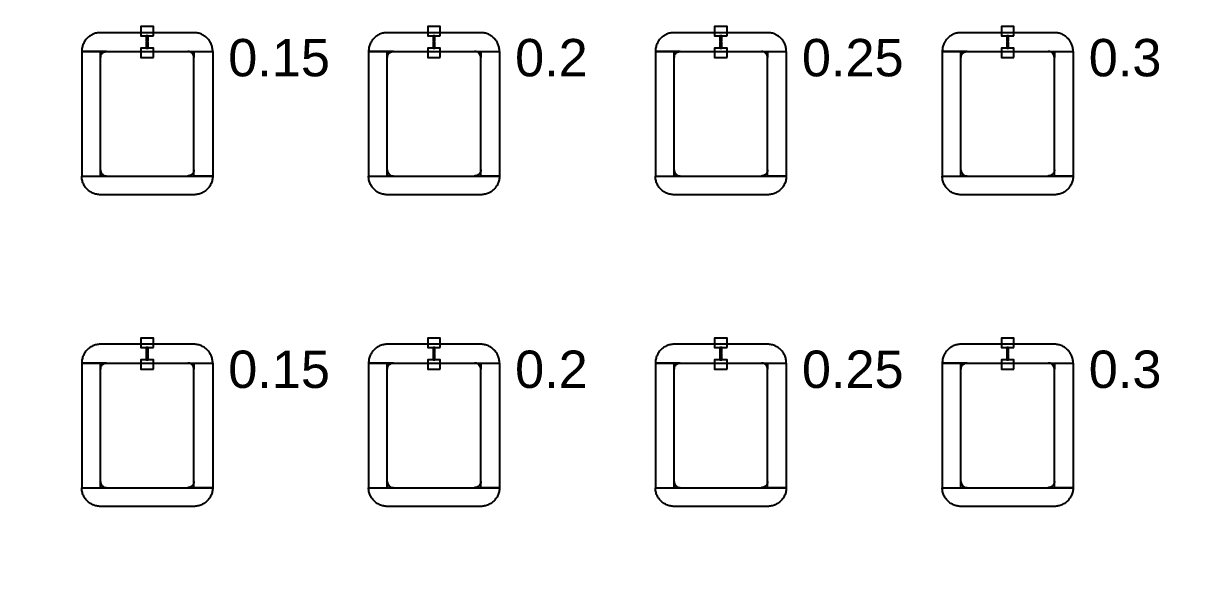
# Model space of a CAD drawing. Extents: x -50000 to 50000, y -50000 to 50000.
# Drawn here: x -19829 to -17955, y -32922 to -32025 of the extents above; entities that cross this region are included whole.
import ezdxf

# ---------------------------------------------------------------- set-up
doc = ezdxf.new("R2010")
doc.units = 0
doc.layers.get('0').update_dxf_attribs({"linetype": 'CONTINUOUS'})
for name, color, linetype in [('BASEMETAL', 4, 'CONTINUOUS'), ('FRAME', 8, 'CONTINUOUS'), ('MARKERS', 2, 'CONTINUOUS')]:
    doc.layers.add(name, color=color, linetype=linetype)
doc.styles.get("Standard").update_dxf_attribs({"font": 'arial.ttf'})

# ---------------------------------------------------------------- blocks, each defined once
blk = doc.blocks.new('CHIP_JARRAY')
for points in [[(1870, 3830), (1975, 3830), (1975, 3830), (1975, 3831.6), (1974.8, 3833.1), (1974.6, 3834.7), (1974.3, 3836.2), (1974, 3837.8), (1973.5, 3839.3), (1973, 3840.8), (1972.4, 3842.2), (1971.7, 3843.6), (1971, 3845), (1970.2, 3846.3), (1969.3, 3847.6), (1968.3, 3848.9), (1967.3, 3850.1), (1966.2, 3851.2), (1965.1, 3852.3), (1963.9, 3853.3), (1962.6, 3854.3), (1961.3, 3855.2), (1960, 3856), (1958.6, 3856.7), (1957.2, 3857.4), (1955.8, 3858), (1954.3, 3858.5), (1952.8, 3859), (1951.2, 3859.3), (1949.7, 3859.6), (1948.1, 3859.8), (1946.6, 3860), (1945, 3860), (1795, 3860), (1793.4, 3860), (1791.9, 3859.8), (1790.3, 3859.6), (1788.8, 3859.3), (1787.2, 3859), (1785.7, 3858.5), (1784.2, 3858), (1782.8, 3857.4), (1781.4, 3856.7), (1780, 3856), (1778.7, 3855.2), (1777.4, 3854.3), (1776.1, 3853.3), (1774.9, 3852.3), (1773.8, 3851.2), (1772.7, 3850.1), (1771.7, 3848.9), (1770.7, 3847.6), (1769.8, 3846.3), (1769, 3845), (1768.3, 3843.6), (1767.6, 3842.2), (1767, 3840.8), (1766.5, 3839.3), (1766, 3837.8), (1765.7, 3836.2), (1765.4, 3834.7), (1765.2, 3833.1), (1765, 3831.6), (1765, 3830), (1765, 3830)], [(2330, 3830), (2435, 3830), (2435, 3830), (2435, 3831.6), (2434.8, 3833.1), (2434.6, 3834.7), (2434.3, 3836.2), (2434, 3837.8), (2433.5, 3839.3), (2433, 3840.8), (2432.4, 3842.2), (2431.7, 3843.6), (2431, 3845), (2430.2, 3846.3), (2429.3, 3847.6), (2428.3, 3848.9), (2427.3, 3850.1), (2426.2, 3851.2), (2425.1, 3852.3), (2423.9, 3853.3), (2422.6, 3854.3), (2421.3, 3855.2), (2420, 3856), (2418.6, 3856.7), (2417.2, 3857.4), (2415.8, 3858), (2414.3, 3858.5), (2412.8, 3859), (2411.2, 3859.3), (2409.7, 3859.6), (2408.1, 3859.8), (2406.6, 3860), (2405, 3860), (2255, 3860), (2253.4, 3860), (2251.9, 3859.8), (2250.3, 3859.6), (2248.8, 3859.3), (2247.2, 3859), (2245.7, 3858.5), (2244.2, 3858), (2242.8, 3857.4), (2241.4, 3856.7), (2240, 3856), (2238.7, 3855.2), (2237.4, 3854.3), (2236.1, 3853.3), (2234.9, 3852.3), (2233.8, 3851.2), (2232.7, 3850.1), (2231.7, 3848.9), (2230.7, 3847.6), (2229.8, 3846.3), (2229, 3845), (2228.3, 3843.6), (2227.6, 3842.2), (2227, 3840.8), (2226.5, 3839.3), (2226, 3837.8), (2225.7, 3836.2), (2225.4, 3834.7), (2225.2, 3833.1), (2225, 3831.6), (2225, 3830), (2225, 3830)], [(2790, 3830), (2895, 3830), (2895, 3830), (2895, 3831.6), (2894.8, 3833.1), (2894.6, 3834.7), (2894.3, 3836.2), (2894, 3837.8), (2893.5, 3839.3), (2893, 3840.8), (2892.4, 3842.2), (2891.7, 3843.6), (2891, 3845), (2890.2, 3846.3), (2889.3, 3847.6), (2888.3, 3848.9), (2887.3, 3850.1), (2886.2, 3851.2), (2885.1, 3852.3), (2883.9, 3853.3), (2882.6, 3854.3), (2881.3, 3855.2), (2880, 3856), (2878.6, 3856.7), (2877.2, 3857.4), (2875.8, 3858), (2874.3, 3858.5), (2872.8, 3859), (2871.2, 3859.3), (2869.7, 3859.6), (2868.1, 3859.8), (2866.6, 3860), (2865, 3860), (2715, 3860), (2713.4, 3860), (2711.9, 3859.8), (2710.3, 3859.6), (2708.8, 3859.3), (2707.2, 3859), (2705.7, 3858.5), (2704.2, 3858), (2702.8, 3857.4), (2701.4, 3856.7), (2700, 3856), (2698.7, 3855.2), (2697.4, 3854.3), (2696.1, 3853.3), (2694.9, 3852.3), (2693.8, 3851.2), (2692.7, 3850.1), (2691.7, 3848.9), (2690.7, 3847.6), (2689.8, 3846.3), (2689, 3845), (2688.3, 3843.6), (2687.6, 3842.2), (2687, 3840.8), (2686.5, 3839.3), (2686, 3837.8), (2685.7, 3836.2), (2685.4, 3834.7), (2685.2, 3833.1), (2685, 3831.6), (2685, 3830), (2685, 3830)], [(3250, 3830), (3355, 3830), (3355, 3830), (3355, 3831.6), (3354.8, 3833.1), (3354.6, 3834.7), (3354.3, 3836.2), (3354, 3837.8), (3353.5, 3839.3), (3353, 3840.8), (3352.4, 3842.2), (3351.7, 3843.6), (3351, 3845), (3350.2, 3846.3), (3349.3, 3847.6), (3348.3, 3848.9), (3347.3, 3850.1), (3346.2, 3851.2), (3345.1, 3852.3), (3343.9, 3853.3), (3342.6, 3854.3), (3341.3, 3855.2), (3340, 3856), (3338.6, 3856.7), (3337.2, 3857.4), (3335.8, 3858), (3334.3, 3858.5), (3332.8, 3859), (3331.2, 3859.3), (3329.7, 3859.6), (3328.1, 3859.8), (3326.6, 3860), (3325, 3860), (3175, 3860), (3173.4, 3860), (3171.9, 3859.8), (3170.3, 3859.6), (3168.8, 3859.3), (3167.2, 3859), (3165.7, 3858.5), (3164.2, 3858), (3162.8, 3857.4), (3161.4, 3856.7), (3160, 3856), (3158.7, 3855.2), (3157.4, 3854.3), (3156.1, 3853.3), (3154.9, 3852.3), (3153.8, 3851.2), (3152.7, 3850.1), (3151.7, 3848.9), (3150.7, 3847.6), (3149.8, 3846.3), (3149, 3845), (3148.3, 3843.6), (3147.6, 3842.2), (3147, 3840.8), (3146.5, 3839.3), (3146, 3837.8), (3145.7, 3836.2), (3145.4, 3834.7), (3145.2, 3833.1), (3145, 3831.6), (3145, 3830), (3145, 3830)], [(1795, 3630), (1795, 3830), (1765, 3830), (1765, 3630)], [(1795, 3830), (1795, 3820), (1795.1, 3821), (1795.2, 3822.1), (1795.5, 3823.1), (1795.9, 3824.1), (1796.3, 3825), (1796.9, 3825.9), (1797.6, 3826.7), (1798.3, 3827.4), (1799.1, 3828.1), (1800, 3828.7), (1800.9, 3829.1), (1801.9, 3829.5), (1802.9, 3829.8), (1804, 3829.9), (1805, 3830)], [(1945, 3830), (1945, 3820), (1944.9, 3821), (1944.8, 3822.1), (1944.5, 3823.1), (1944.1, 3824.1), (1943.7, 3825), (1943.1, 3825.9), (1942.4, 3826.7), (1941.7, 3827.4), (1940.9, 3828.1), (1940, 3828.7), (1939.1, 3829.1), (1938.1, 3829.5), (1937.1, 3829.8), (1936, 3829.9), (1935, 3830)], [(1945, 3630), (1945, 3830), (1975, 3830), (1975, 3630)], [(2255, 3630), (2255, 3830), (2225, 3830), (2225, 3630)], [(2255, 3830), (2255, 3820), (2255.1, 3821), (2255.2, 3822.1), (2255.5, 3823.1), (2255.9, 3824.1), (2256.3, 3825), (2256.9, 3825.9), (2257.6, 3826.7), (2258.3, 3827.4), (2259.1, 3828.1), (2260, 3828.7), (2260.9, 3829.1), (2261.9, 3829.5), (2262.9, 3829.8), (2264, 3829.9), (2265, 3830)], [(2405, 3830), (2405, 3820), (2404.9, 3821), (2404.8, 3822.1), (2404.5, 3823.1), (2404.1, 3824.1), (2403.7, 3825), (2403.1, 3825.9), (2402.4, 3826.7), (2401.7, 3827.4), (2400.9, 3828.1), (2400, 3828.7), (2399.1, 3829.1), (2398.1, 3829.5), (2397.1, 3829.8), (2396, 3829.9), (2395, 3830)], [(2405, 3630), (2405, 3830), (2435, 3830), (2435, 3630)], [(2715, 3630), (2715, 3830), (2685, 3830), (2685, 3630)], [(2715, 3830), (2715, 3820), (2715.1, 3821), (2715.2, 3822.1), (2715.5, 3823.1), (2715.9, 3824.1), (2716.3, 3825), (2716.9, 3825.9), (2717.6, 3826.7), (2718.3, 3827.4), (2719.1, 3828.1), (2720, 3828.7), (2720.9, 3829.1), (2721.9, 3829.5), (2722.9, 3829.8), (2724, 3829.9), (2725, 3830)], [(2865, 3830), (2865, 3820), (2864.9, 3821), (2864.8, 3822.1), (2864.5, 3823.1), (2864.1, 3824.1), (2863.7, 3825), (2863.1, 3825.9), (2862.4, 3826.7), (2861.7, 3827.4), (2860.9, 3828.1), (2860, 3828.7), (2859.1, 3829.1), (2858.1, 3829.5), (2857.1, 3829.8), (2856, 3829.9), (2855, 3830)], [(2865, 3630), (2865, 3830), (2895, 3830), (2895, 3630)], [(3175, 3630), (3175, 3830), (3145, 3830), (3145, 3630)], [(3175, 3830), (3175, 3820), (3175.1, 3821), (3175.2, 3822.1), (3175.5, 3823.1), (3175.9, 3824.1), (3176.3, 3825), (3176.9, 3825.9), (3177.6, 3826.7), (3178.3, 3827.4), (3179.1, 3828.1), (3180, 3828.7), (3180.9, 3829.1), (3181.9, 3829.5), (3182.9, 3829.8), (3184, 3829.9), (3185, 3830)], [(3325, 3830), (3325, 3820), (3324.9, 3821), (3324.8, 3822.1), (3324.5, 3823.1), (3324.1, 3824.1), (3323.7, 3825), (3323.1, 3825.9), (3322.4, 3826.7), (3321.7, 3827.4), (3320.9, 3828.1), (3320, 3828.7), (3319.1, 3829.1), (3318.1, 3829.5), (3317.1, 3829.8), (3316, 3829.9), (3315, 3830)], [(3325, 3630), (3325, 3830), (3355, 3830), (3355, 3630)], [(1795, 3630), (1795, 3640), (1795.1, 3639), (1795.2, 3637.9), (1795.5, 3636.9), (1795.9, 3635.9), (1796.3, 3635), (1796.9, 3634.1), (1797.6, 3633.3), (1798.3, 3632.6), (1799.1, 3631.9), (1800, 3631.3), (1800.9, 3630.9), (1801.9, 3630.5), (1802.9, 3630.2), (1804, 3630.1), (1805, 3630)], [(1945, 3630), (1945, 3640), (1944.9, 3639), (1944.8, 3637.9), (1944.5, 3636.9), (1944.1, 3635.9), (1943.7, 3635), (1943.1, 3634.1), (1942.4, 3633.3), (1941.7, 3632.6), (1940.9, 3631.9), (1940, 3631.3), (1939.1, 3630.9), (1938.1, 3630.5), (1937.1, 3630.2), (1936, 3630.1), (1935, 3630)], [(2255, 3630), (2255, 3640), (2255.1, 3639), (2255.2, 3637.9), (2255.5, 3636.9), (2255.9, 3635.9), (2256.3, 3635), (2256.9, 3634.1), (2257.6, 3633.3), (2258.3, 3632.6), (2259.1, 3631.9), (2260, 3631.3), (2260.9, 3630.9), (2261.9, 3630.5), (2262.9, 3630.2), (2264, 3630.1), (2265, 3630)], [(2405, 3630), (2405, 3640), (2404.9, 3639), (2404.8, 3637.9), (2404.5, 3636.9), (2404.1, 3635.9), (2403.7, 3635), (2403.1, 3634.1), (2402.4, 3633.3), (2401.7, 3632.6), (2400.9, 3631.9), (2400, 3631.3), (2399.1, 3630.9), (2398.1, 3630.5), (2397.1, 3630.2), (2396, 3630.1), (2395, 3630)], [(2715, 3630), (2715, 3640), (2715.1, 3639), (2715.2, 3637.9), (2715.5, 3636.9), (2715.9, 3635.9), (2716.3, 3635), (2716.9, 3634.1), (2717.6, 3633.3), (2718.3, 3632.6), (2719.1, 3631.9), (2720, 3631.3), (2720.9, 3630.9), (2721.9, 3630.5), (2722.9, 3630.2), (2724, 3630.1), (2725, 3630)], [(2865, 3630), (2865, 3640), (2864.9, 3639), (2864.8, 3637.9), (2864.5, 3636.9), (2864.1, 3635.9), (2863.7, 3635), (2863.1, 3634.1), (2862.4, 3633.3), (2861.7, 3632.6), (2860.9, 3631.9), (2860, 3631.3), (2859.1, 3630.9), (2858.1, 3630.5), (2857.1, 3630.2), (2856, 3630.1), (2855, 3630)], [(3175, 3630), (3175, 3640), (3175.1, 3639), (3175.2, 3637.9), (3175.5, 3636.9), (3175.9, 3635.9), (3176.3, 3635), (3176.9, 3634.1), (3177.6, 3633.3), (3178.3, 3632.6), (3179.1, 3631.9), (3180, 3631.3), (3180.9, 3630.9), (3181.9, 3630.5), (3182.9, 3630.2), (3184, 3630.1), (3185, 3630)], [(3325, 3630), (3325, 3640), (3324.9, 3639), (3324.8, 3637.9), (3324.5, 3636.9), (3324.1, 3635.9), (3323.7, 3635), (3323.1, 3634.1), (3322.4, 3633.3), (3321.7, 3632.6), (3320.9, 3631.9), (3320, 3631.3), (3319.1, 3630.9), (3318.1, 3630.5), (3317.1, 3630.2), (3316, 3630.1), (3315, 3630)], [(1870, 3630), (1975, 3630), (1975, 3630), (1975, 3628.4), (1974.8, 3626.9), (1974.6, 3625.3), (1974.3, 3623.8), (1974, 3622.2), (1973.5, 3620.7), (1973, 3619.2), (1972.4, 3617.8), (1971.7, 3616.4), (1971, 3615), (1970.2, 3613.7), (1969.3, 3612.4), (1968.3, 3611.1), (1967.3, 3609.9), (1966.2, 3608.8), (1965.1, 3607.7), (1963.9, 3606.7), (1962.6, 3605.7), (1961.3, 3604.8), (1960, 3604), (1958.6, 3603.3), (1957.2, 3602.6), (1955.8, 3602), (1954.3, 3601.5), (1952.8, 3601), (1951.2, 3600.7), (1949.7, 3600.4), (1948.1, 3600.2), (1946.6, 3600), (1945, 3600), (1795, 3600), (1793.4, 3600), (1791.9, 3600.2), (1790.3, 3600.4), (1788.8, 3600.7), (1787.2, 3601), (1785.7, 3601.5), (1784.2, 3602), (1782.8, 3602.6), (1781.4, 3603.3), (1780, 3604), (1778.7, 3604.8), (1777.4, 3605.7), (1776.1, 3606.7), (1774.9, 3607.7), (1773.8, 3608.8), (1772.7, 3609.9), (1771.7, 3611.1), (1770.7, 3612.4), (1769.8, 3613.7), (1769, 3615), (1768.3, 3616.4), (1767.6, 3617.8), (1767, 3619.2), (1766.5, 3620.7), (1766, 3622.2), (1765.7, 3623.8), (1765.4, 3625.3), (1765.2, 3626.9), (1765, 3628.4), (1765, 3630), (1765, 3630)], [(2330, 3630), (2435, 3630), (2435, 3630), (2435, 3628.4), (2434.8, 3626.9), (2434.6, 3625.3), (2434.3, 3623.8), (2434, 3622.2), (2433.5, 3620.7), (2433, 3619.2), (2432.4, 3617.8), (2431.7, 3616.4), (2431, 3615), (2430.2, 3613.7), (2429.3, 3612.4), (2428.3, 3611.1), (2427.3, 3609.9), (2426.2, 3608.8), (2425.1, 3607.7), (2423.9, 3606.7), (2422.6, 3605.7), (2421.3, 3604.8), (2420, 3604), (2418.6, 3603.3), (2417.2, 3602.6), (2415.8, 3602), (2414.3, 3601.5), (2412.8, 3601), (2411.2, 3600.7), (2409.7, 3600.4), (2408.1, 3600.2), (2406.6, 3600), (2405, 3600), (2255, 3600), (2253.4, 3600), (2251.9, 3600.2), (2250.3, 3600.4), (2248.8, 3600.7), (2247.2, 3601), (2245.7, 3601.5), (2244.2, 3602), (2242.8, 3602.6), (2241.4, 3603.3), (2240, 3604), (2238.7, 3604.8), (2237.4, 3605.7), (2236.1, 3606.7), (2234.9, 3607.7), (2233.8, 3608.8), (2232.7, 3609.9), (2231.7, 3611.1), (2230.7, 3612.4), (2229.8, 3613.7), (2229, 3615), (2228.3, 3616.4), (2227.6, 3617.8), (2227, 3619.2), (2226.5, 3620.7), (2226, 3622.2), (2225.7, 3623.8), (2225.4, 3625.3), (2225.2, 3626.9), (2225, 3628.4), (2225, 3630), (2225, 3630)], [(2790, 3630), (2895, 3630), (2895, 3630), (2895, 3628.4), (2894.8, 3626.9), (2894.6, 3625.3), (2894.3, 3623.8), (2894, 3622.2), (2893.5, 3620.7), (2893, 3619.2), (2892.4, 3617.8), (2891.7, 3616.4), (2891, 3615), (2890.2, 3613.7), (2889.3, 3612.4), (2888.3, 3611.1), (2887.3, 3609.9), (2886.2, 3608.8), (2885.1, 3607.7), (2883.9, 3606.7), (2882.6, 3605.7), (2881.3, 3604.8), (2880, 3604), (2878.6, 3603.3), (2877.2, 3602.6), (2875.8, 3602), (2874.3, 3601.5), (2872.8, 3601), (2871.2, 3600.7), (2869.7, 3600.4), (2868.1, 3600.2), (2866.6, 3600), (2865, 3600), (2715, 3600), (2713.4, 3600), (2711.9, 3600.2), (2710.3, 3600.4), (2708.8, 3600.7), (2707.2, 3601), (2705.7, 3601.5), (2704.2, 3602), (2702.8, 3602.6), (2701.4, 3603.3), (2700, 3604), (2698.7, 3604.8), (2697.4, 3605.7), (2696.1, 3606.7), (2694.9, 3607.7), (2693.8, 3608.8), (2692.7, 3609.9), (2691.7, 3611.1), (2690.7, 3612.4), (2689.8, 3613.7), (2689, 3615), (2688.3, 3616.4), (2687.6, 3617.8), (2687, 3619.2), (2686.5, 3620.7), (2686, 3622.2), (2685.7, 3623.8), (2685.4, 3625.3), (2685.2, 3626.9), (2685, 3628.4), (2685, 3630), (2685, 3630)], [(3250, 3630), (3355, 3630), (3355, 3630), (3355, 3628.4), (3354.8, 3626.9), (3354.6, 3625.3), (3354.3, 3623.8), (3354, 3622.2), (3353.5, 3620.7), (3353, 3619.2), (3352.4, 3617.8), (3351.7, 3616.4), (3351, 3615), (3350.2, 3613.7), (3349.3, 3612.4), (3348.3, 3611.1), (3347.3, 3609.9), (3346.2, 3608.8), (3345.1, 3607.7), (3343.9, 3606.7), (3342.6, 3605.7), (3341.3, 3604.8), (3340, 3604), (3338.6, 3603.3), (3337.2, 3602.6), (3335.8, 3602), (3334.3, 3601.5), (3332.8, 3601), (3331.2, 3600.7), (3329.7, 3600.4), (3328.1, 3600.2), (3326.6, 3600), (3325, 3600), (3175, 3600), (3173.4, 3600), (3171.9, 3600.2), (3170.3, 3600.4), (3168.8, 3600.7), (3167.2, 3601), (3165.7, 3601.5), (3164.2, 3602), (3162.8, 3602.6), (3161.4, 3603.3), (3160, 3604), (3158.7, 3604.8), (3157.4, 3605.7), (3156.1, 3606.7), (3154.9, 3607.7), (3153.8, 3608.8), (3152.7, 3609.9), (3151.7, 3611.1), (3150.7, 3612.4), (3149.8, 3613.7), (3149, 3615), (3148.3, 3616.4), (3147.6, 3617.8), (3147, 3619.2), (3146.5, 3620.7), (3146, 3622.2), (3145.7, 3623.8), (3145.4, 3625.3), (3145.2, 3626.9), (3145, 3628.4), (3145, 3630), (3145, 3630)], [(1870, 3330), (1975, 3330), (1975, 3330), (1975, 3331.6), (1974.8, 3333.1), (1974.6, 3334.7), (1974.3, 3336.2), (1974, 3337.8), (1973.5, 3339.3), (1973, 3340.8), (1972.4, 3342.2), (1971.7, 3343.6), (1971, 3345), (1970.2, 3346.3), (1969.3, 3347.6), (1968.3, 3348.9), (1967.3, 3350.1), (1966.2, 3351.2), (1965.1, 3352.3), (1963.9, 3353.3), (1962.6, 3354.3), (1961.3, 3355.2), (1960, 3356), (1958.6, 3356.7), (1957.2, 3357.4), (1955.8, 3358), (1954.3, 3358.5), (1952.8, 3359), (1951.2, 3359.3), (1949.7, 3359.6), (1948.1, 3359.8), (1946.6, 3360), (1945, 3360), (1795, 3360), (1793.4, 3360), (1791.9, 3359.8), (1790.3, 3359.6), (1788.8, 3359.3), (1787.2, 3359), (1785.7, 3358.5), (1784.2, 3358), (1782.8, 3357.4), (1781.4, 3356.7), (1780, 3356), (1778.7, 3355.2), (1777.4, 3354.3), (1776.1, 3353.3), (1774.9, 3352.3), (1773.8, 3351.2), (1772.7, 3350.1), (1771.7, 3348.9), (1770.7, 3347.6), (1769.8, 3346.3), (1769, 3345), (1768.3, 3343.6), (1767.6, 3342.2), (1767, 3340.8), (1766.5, 3339.3), (1766, 3337.8), (1765.7, 3336.2), (1765.4, 3334.7), (1765.2, 3333.1), (1765, 3331.6), (1765, 3330), (1765, 3330)], [(2330, 3330), (2435, 3330), (2435, 3330), (2435, 3331.6), (2434.8, 3333.1), (2434.6, 3334.7), (2434.3, 3336.2), (2434, 3337.8), (2433.5, 3339.3), (2433, 3340.8), (2432.4, 3342.2), (2431.7, 3343.6), (2431, 3345), (2430.2, 3346.3), (2429.3, 3347.6), (2428.3, 3348.9), (2427.3, 3350.1), (2426.2, 3351.2), (2425.1, 3352.3), (2423.9, 3353.3), (2422.6, 3354.3), (2421.3, 3355.2), (2420, 3356), (2418.6, 3356.7), (2417.2, 3357.4), (2415.8, 3358), (2414.3, 3358.5), (2412.8, 3359), (2411.2, 3359.3), (2409.7, 3359.6), (2408.1, 3359.8), (2406.6, 3360), (2405, 3360), (2255, 3360), (2253.4, 3360), (2251.9, 3359.8), (2250.3, 3359.6), (2248.8, 3359.3), (2247.2, 3359), (2245.7, 3358.5), (2244.2, 3358), (2242.8, 3357.4), (2241.4, 3356.7), (2240, 3356), (2238.7, 3355.2), (2237.4, 3354.3), (2236.1, 3353.3), (2234.9, 3352.3), (2233.8, 3351.2), (2232.7, 3350.1), (2231.7, 3348.9), (2230.7, 3347.6), (2229.8, 3346.3), (2229, 3345), (2228.3, 3343.6), (2227.6, 3342.2), (2227, 3340.8), (2226.5, 3339.3), (2226, 3337.8), (2225.7, 3336.2), (2225.4, 3334.7), (2225.2, 3333.1), (2225, 3331.6), (2225, 3330), (2225, 3330)], [(2790, 3330), (2895, 3330), (2895, 3330), (2895, 3331.6), (2894.8, 3333.1), (2894.6, 3334.7), (2894.3, 3336.2), (2894, 3337.8), (2893.5, 3339.3), (2893, 3340.8), (2892.4, 3342.2), (2891.7, 3343.6), (2891, 3345), (2890.2, 3346.3), (2889.3, 3347.6), (2888.3, 3348.9), (2887.3, 3350.1), (2886.2, 3351.2), (2885.1, 3352.3), (2883.9, 3353.3), (2882.6, 3354.3), (2881.3, 3355.2), (2880, 3356), (2878.6, 3356.7), (2877.2, 3357.4), (2875.8, 3358), (2874.3, 3358.5), (2872.8, 3359), (2871.2, 3359.3), (2869.7, 3359.6), (2868.1, 3359.8), (2866.6, 3360), (2865, 3360), (2715, 3360), (2713.4, 3360), (2711.9, 3359.8), (2710.3, 3359.6), (2708.8, 3359.3), (2707.2, 3359), (2705.7, 3358.5), (2704.2, 3358), (2702.8, 3357.4), (2701.4, 3356.7), (2700, 3356), (2698.7, 3355.2), (2697.4, 3354.3), (2696.1, 3353.3), (2694.9, 3352.3), (2693.8, 3351.2), (2692.7, 3350.1), (2691.7, 3348.9), (2690.7, 3347.6), (2689.8, 3346.3), (2689, 3345), (2688.3, 3343.6), (2687.6, 3342.2), (2687, 3340.8), (2686.5, 3339.3), (2686, 3337.8), (2685.7, 3336.2), (2685.4, 3334.7), (2685.2, 3333.1), (2685, 3331.6), (2685, 3330), (2685, 3330)], [(3250, 3330), (3355, 3330), (3355, 3330), (3355, 3331.6), (3354.8, 3333.1), (3354.6, 3334.7), (3354.3, 3336.2), (3354, 3337.8), (3353.5, 3339.3), (3353, 3340.8), (3352.4, 3342.2), (3351.7, 3343.6), (3351, 3345), (3350.2, 3346.3), (3349.3, 3347.6), (3348.3, 3348.9), (3347.3, 3350.1), (3346.2, 3351.2), (3345.1, 3352.3), (3343.9, 3353.3), (3342.6, 3354.3), (3341.3, 3355.2), (3340, 3356), (3338.6, 3356.7), (3337.2, 3357.4), (3335.8, 3358), (3334.3, 3358.5), (3332.8, 3359), (3331.2, 3359.3), (3329.7, 3359.6), (3328.1, 3359.8), (3326.6, 3360), (3325, 3360), (3175, 3360), (3173.4, 3360), (3171.9, 3359.8), (3170.3, 3359.6), (3168.8, 3359.3), (3167.2, 3359), (3165.7, 3358.5), (3164.2, 3358), (3162.8, 3357.4), (3161.4, 3356.7), (3160, 3356), (3158.7, 3355.2), (3157.4, 3354.3), (3156.1, 3353.3), (3154.9, 3352.3), (3153.8, 3351.2), (3152.7, 3350.1), (3151.7, 3348.9), (3150.7, 3347.6), (3149.8, 3346.3), (3149, 3345), (3148.3, 3343.6), (3147.6, 3342.2), (3147, 3340.8), (3146.5, 3339.3), (3146, 3337.8), (3145.7, 3336.2), (3145.4, 3334.7), (3145.2, 3333.1), (3145, 3331.6), (3145, 3330), (3145, 3330)], [(1795, 3130), (1795, 3330), (1765, 3330), (1765, 3130)], [(1795, 3330), (1795, 3320), (1795.1, 3321), (1795.2, 3322.1), (1795.5, 3323.1), (1795.9, 3324.1), (1796.3, 3325), (1796.9, 3325.9), (1797.6, 3326.7), (1798.3, 3327.4), (1799.1, 3328.1), (1800, 3328.7), (1800.9, 3329.1), (1801.9, 3329.5), (1802.9, 3329.8), (1804, 3329.9), (1805, 3330)], [(1945, 3330), (1945, 3320), (1944.9, 3321), (1944.8, 3322.1), (1944.5, 3323.1), (1944.1, 3324.1), (1943.7, 3325), (1943.1, 3325.9), (1942.4, 3326.7), (1941.7, 3327.4), (1940.9, 3328.1), (1940, 3328.7), (1939.1, 3329.1), (1938.1, 3329.5), (1937.1, 3329.8), (1936, 3329.9), (1935, 3330)], [(1945, 3130), (1945, 3330), (1975, 3330), (1975, 3130)], [(2255, 3130), (2255, 3330), (2225, 3330), (2225, 3130)], [(2255, 3330), (2255, 3320), (2255.1, 3321), (2255.2, 3322.1), (2255.5, 3323.1), (2255.9, 3324.1), (2256.3, 3325), (2256.9, 3325.9), (2257.6, 3326.7), (2258.3, 3327.4), (2259.1, 3328.1), (2260, 3328.7), (2260.9, 3329.1), (2261.9, 3329.5), (2262.9, 3329.8), (2264, 3329.9), (2265, 3330)], [(2405, 3330), (2405, 3320), (2404.9, 3321), (2404.8, 3322.1), (2404.5, 3323.1), (2404.1, 3324.1), (2403.7, 3325), (2403.1, 3325.9), (2402.4, 3326.7), (2401.7, 3327.4), (2400.9, 3328.1), (2400, 3328.7), (2399.1, 3329.1), (2398.1, 3329.5), (2397.1, 3329.8), (2396, 3329.9), (2395, 3330)], [(2405, 3130), (2405, 3330), (2435, 3330), (2435, 3130)], [(2715, 3130), (2715, 3330), (2685, 3330), (2685, 3130)], [(2715, 3330), (2715, 3320), (2715.1, 3321), (2715.2, 3322.1), (2715.5, 3323.1), (2715.9, 3324.1), (2716.3, 3325), (2716.9, 3325.9), (2717.6, 3326.7), (2718.3, 3327.4), (2719.1, 3328.1), (2720, 3328.7), (2720.9, 3329.1), (2721.9, 3329.5), (2722.9, 3329.8), (2724, 3329.9), (2725, 3330)], [(2865, 3330), (2865, 3320), (2864.9, 3321), (2864.8, 3322.1), (2864.5, 3323.1), (2864.1, 3324.1), (2863.7, 3325), (2863.1, 3325.9), (2862.4, 3326.7), (2861.7, 3327.4), (2860.9, 3328.1), (2860, 3328.7), (2859.1, 3329.1), (2858.1, 3329.5), (2857.1, 3329.8), (2856, 3329.9), (2855, 3330)], [(2865, 3130), (2865, 3330), (2895, 3330), (2895, 3130)], [(3175, 3130), (3175, 3330), (3145, 3330), (3145, 3130)], [(3175, 3330), (3175, 3320), (3175.1, 3321), (3175.2, 3322.1), (3175.5, 3323.1), (3175.9, 3324.1), (3176.3, 3325), (3176.9, 3325.9), (3177.6, 3326.7), (3178.3, 3327.4), (3179.1, 3328.1), (3180, 3328.7), (3180.9, 3329.1), (3181.9, 3329.5), (3182.9, 3329.8), (3184, 3329.9), (3185, 3330)], [(3325, 3330), (3325, 3320), (3324.9, 3321), (3324.8, 3322.1), (3324.5, 3323.1), (3324.1, 3324.1), (3323.7, 3325), (3323.1, 3325.9), (3322.4, 3326.7), (3321.7, 3327.4), (3320.9, 3328.1), (3320, 3328.7), (3319.1, 3329.1), (3318.1, 3329.5), (3317.1, 3329.8), (3316, 3329.9), (3315, 3330)], [(3325, 3130), (3325, 3330), (3355, 3330), (3355, 3130)], [(1870, 3130), (1975, 3130), (1975, 3130), (1975, 3128.4), (1974.8, 3126.9), (1974.6, 3125.3), (1974.3, 3123.8), (1974, 3122.2), (1973.5, 3120.7), (1973, 3119.2), (1972.4, 3117.8), (1971.7, 3116.4), (1971, 3115), (1970.2, 3113.7), (1969.3, 3112.4), (1968.3, 3111.1), (1967.3, 3109.9), (1966.2, 3108.8), (1965.1, 3107.7), (1963.9, 3106.7), (1962.6, 3105.7), (1961.3, 3104.8), (1960, 3104), (1958.6, 3103.3), (1957.2, 3102.6), (1955.8, 3102), (1954.3, 3101.5), (1952.8, 3101), (1951.2, 3100.7), (1949.7, 3100.4), (1948.1, 3100.2), (1946.6, 3100), (1945, 3100), (1795, 3100), (1793.4, 3100), (1791.9, 3100.2), (1790.3, 3100.4), (1788.8, 3100.7), (1787.2, 3101), (1785.7, 3101.5), (1784.2, 3102), (1782.8, 3102.6), (1781.4, 3103.3), (1780, 3104), (1778.7, 3104.8), (1777.4, 3105.7), (1776.1, 3106.7), (1774.9, 3107.7), (1773.8, 3108.8), (1772.7, 3109.9), (1771.7, 3111.1), (1770.7, 3112.4), (1769.8, 3113.7), (1769, 3115), (1768.3, 3116.4), (1767.6, 3117.8), (1767, 3119.2), (1766.5, 3120.7), (1766, 3122.2), (1765.7, 3123.8), (1765.4, 3125.3), (1765.2, 3126.9), (1765, 3128.4), (1765, 3130), (1765, 3130)], [(1795, 3130), (1795, 3140), (1795.1, 3139), (1795.2, 3137.9), (1795.5, 3136.9), (1795.9, 3135.9), (1796.3, 3135), (1796.9, 3134.1), (1797.6, 3133.3), (1798.3, 3132.6), (1799.1, 3131.9), (1800, 3131.3), (1800.9, 3130.9), (1801.9, 3130.5), (1802.9, 3130.2), (1804, 3130.1), (1805, 3130)], [(1945, 3130), (1945, 3140), (1944.9, 3139), (1944.8, 3137.9), (1944.5, 3136.9), (1944.1, 3135.9), (1943.7, 3135), (1943.1, 3134.1), (1942.4, 3133.3), (1941.7, 3132.6), (1940.9, 3131.9), (1940, 3131.3), (1939.1, 3130.9), (1938.1, 3130.5), (1937.1, 3130.2), (1936, 3130.1), (1935, 3130)], [(2330, 3130), (2435, 3130), (2435, 3130), (2435, 3128.4), (2434.8, 3126.9), (2434.6, 3125.3), (2434.3, 3123.8), (2434, 3122.2), (2433.5, 3120.7), (2433, 3119.2), (2432.4, 3117.8), (2431.7, 3116.4), (2431, 3115), (2430.2, 3113.7), (2429.3, 3112.4), (2428.3, 3111.1), (2427.3, 3109.9), (2426.2, 3108.8), (2425.1, 3107.7), (2423.9, 3106.7), (2422.6, 3105.7), (2421.3, 3104.8), (2420, 3104), (2418.6, 3103.3), (2417.2, 3102.6), (2415.8, 3102), (2414.3, 3101.5), (2412.8, 3101), (2411.2, 3100.7), (2409.7, 3100.4), (2408.1, 3100.2), (2406.6, 3100), (2405, 3100), (2255, 3100), (2253.4, 3100), (2251.9, 3100.2), (2250.3, 3100.4), (2248.8, 3100.7), (2247.2, 3101), (2245.7, 3101.5), (2244.2, 3102), (2242.8, 3102.6), (2241.4, 3103.3), (2240, 3104), (2238.7, 3104.8), (2237.4, 3105.7), (2236.1, 3106.7), (2234.9, 3107.7), (2233.8, 3108.8), (2232.7, 3109.9), (2231.7, 3111.1), (2230.7, 3112.4), (2229.8, 3113.7), (2229, 3115), (2228.3, 3116.4), (2227.6, 3117.8), (2227, 3119.2), (2226.5, 3120.7), (2226, 3122.2), (2225.7, 3123.8), (2225.4, 3125.3), (2225.2, 3126.9), (2225, 3128.4), (2225, 3130), (2225, 3130)], [(2255, 3130), (2255, 3140), (2255.1, 3139), (2255.2, 3137.9), (2255.5, 3136.9), (2255.9, 3135.9), (2256.3, 3135), (2256.9, 3134.1), (2257.6, 3133.3), (2258.3, 3132.6), (2259.1, 3131.9), (2260, 3131.3), (2260.9, 3130.9), (2261.9, 3130.5), (2262.9, 3130.2), (2264, 3130.1), (2265, 3130)], [(2405, 3130), (2405, 3140), (2404.9, 3139), (2404.8, 3137.9), (2404.5, 3136.9), (2404.1, 3135.9), (2403.7, 3135), (2403.1, 3134.1), (2402.4, 3133.3), (2401.7, 3132.6), (2400.9, 3131.9), (2400, 3131.3), (2399.1, 3130.9), (2398.1, 3130.5), (2397.1, 3130.2), (2396, 3130.1), (2395, 3130)], [(2790, 3130), (2895, 3130), (2895, 3130), (2895, 3128.4), (2894.8, 3126.9), (2894.6, 3125.3), (2894.3, 3123.8), (2894, 3122.2), (2893.5, 3120.7), (2893, 3119.2), (2892.4, 3117.8), (2891.7, 3116.4), (2891, 3115), (2890.2, 3113.7), (2889.3, 3112.4), (2888.3, 3111.1), (2887.3, 3109.9), (2886.2, 3108.8), (2885.1, 3107.7), (2883.9, 3106.7), (2882.6, 3105.7), (2881.3, 3104.8), (2880, 3104), (2878.6, 3103.3), (2877.2, 3102.6), (2875.8, 3102), (2874.3, 3101.5), (2872.8, 3101), (2871.2, 3100.7), (2869.7, 3100.4), (2868.1, 3100.2), (2866.6, 3100), (2865, 3100), (2715, 3100), (2713.4, 3100), (2711.9, 3100.2), (2710.3, 3100.4), (2708.8, 3100.7), (2707.2, 3101), (2705.7, 3101.5), (2704.2, 3102), (2702.8, 3102.6), (2701.4, 3103.3), (2700, 3104), (2698.7, 3104.8), (2697.4, 3105.7), (2696.1, 3106.7), (2694.9, 3107.7), (2693.8, 3108.8), (2692.7, 3109.9), (2691.7, 3111.1), (2690.7, 3112.4), (2689.8, 3113.7), (2689, 3115), (2688.3, 3116.4), (2687.6, 3117.8), (2687, 3119.2), (2686.5, 3120.7), (2686, 3122.2), (2685.7, 3123.8), (2685.4, 3125.3), (2685.2, 3126.9), (2685, 3128.4), (2685, 3130), (2685, 3130)], [(2715, 3130), (2715, 3140), (2715.1, 3139), (2715.2, 3137.9), (2715.5, 3136.9), (2715.9, 3135.9), (2716.3, 3135), (2716.9, 3134.1), (2717.6, 3133.3), (2718.3, 3132.6), (2719.1, 3131.9), (2720, 3131.3), (2720.9, 3130.9), (2721.9, 3130.5), (2722.9, 3130.2), (2724, 3130.1), (2725, 3130)], [(2865, 3130), (2865, 3140), (2864.9, 3139), (2864.8, 3137.9), (2864.5, 3136.9), (2864.1, 3135.9), (2863.7, 3135), (2863.1, 3134.1), (2862.4, 3133.3), (2861.7, 3132.6), (2860.9, 3131.9), (2860, 3131.3), (2859.1, 3130.9), (2858.1, 3130.5), (2857.1, 3130.2), (2856, 3130.1), (2855, 3130)], [(3250, 3130), (3355, 3130), (3355, 3130), (3355, 3128.4), (3354.8, 3126.9), (3354.6, 3125.3), (3354.3, 3123.8), (3354, 3122.2), (3353.5, 3120.7), (3353, 3119.2), (3352.4, 3117.8), (3351.7, 3116.4), (3351, 3115), (3350.2, 3113.7), (3349.3, 3112.4), (3348.3, 3111.1), (3347.3, 3109.9), (3346.2, 3108.8), (3345.1, 3107.7), (3343.9, 3106.7), (3342.6, 3105.7), (3341.3, 3104.8), (3340, 3104), (3338.6, 3103.3), (3337.2, 3102.6), (3335.8, 3102), (3334.3, 3101.5), (3332.8, 3101), (3331.2, 3100.7), (3329.7, 3100.4), (3328.1, 3100.2), (3326.6, 3100), (3325, 3100), (3175, 3100), (3173.4, 3100), (3171.9, 3100.2), (3170.3, 3100.4), (3168.8, 3100.7), (3167.2, 3101), (3165.7, 3101.5), (3164.2, 3102), (3162.8, 3102.6), (3161.4, 3103.3), (3160, 3104), (3158.7, 3104.8), (3157.4, 3105.7), (3156.1, 3106.7), (3154.9, 3107.7), (3153.8, 3108.8), (3152.7, 3109.9), (3151.7, 3111.1), (3150.7, 3112.4), (3149.8, 3113.7), (3149, 3115), (3148.3, 3116.4), (3147.6, 3117.8), (3147, 3119.2), (3146.5, 3120.7), (3146, 3122.2), (3145.7, 3123.8), (3145.4, 3125.3), (3145.2, 3126.9), (3145, 3128.4), (3145, 3130), (3145, 3130)], [(3175, 3130), (3175, 3140), (3175.1, 3139), (3175.2, 3137.9), (3175.5, 3136.9), (3175.9, 3135.9), (3176.3, 3135), (3176.9, 3134.1), (3177.6, 3133.3), (3178.3, 3132.6), (3179.1, 3131.9), (3180, 3131.3), (3180.9, 3130.9), (3181.9, 3130.5), (3182.9, 3130.2), (3184, 3130.1), (3185, 3130)], [(3325, 3130), (3325, 3140), (3324.9, 3139), (3324.8, 3137.9), (3324.5, 3136.9), (3324.1, 3135.9), (3323.7, 3135), (3323.1, 3134.1), (3322.4, 3133.3), (3321.7, 3132.6), (3320.9, 3131.9), (3320, 3131.3), (3319.1, 3130.9), (3318.1, 3130.5), (3317.1, 3130.2), (3316, 3130.1), (3315, 3130)]]:
    blk.add_lwpolyline(points, close=True)
at = {"layer": 'JUNCTION'}
for points in [[(1880, 3855), (1880, 3870), (1860, 3870), (1860, 3855)], [(2340, 3855), (2340, 3870), (2320, 3870), (2320, 3855)], [(2800, 3855), (2800, 3870), (2780, 3870), (2780, 3855)], [(3260, 3855), (3260, 3870), (3240, 3870), (3240, 3855)], [(1871.5, 3846.5), (1871.5, 3855), (1868.5, 3855), (1868.5, 3846.5)], [(1871.5, 3844.5), (1870.1, 3845), (1869.9, 3845), (1868.5, 3844.5)], [(1871.5, 3835), (1871.5, 3844.5), (1868.5, 3844.5), (1868.5, 3835)], [(1870.1, 3845), (1870.1, 3846.4), (1869.9, 3846.4), (1869.9, 3845)], [(2331.5, 3846.5), (2331.5, 3855), (2328.5, 3855), (2328.5, 3846.5)], [(2331.5, 3844.5), (2330.1, 3845), (2329.9, 3845), (2328.5, 3844.5)], [(2331.5, 3835), (2331.5, 3844.5), (2328.5, 3844.5), (2328.5, 3835)], [(2330.1, 3845), (2330.1, 3846.4), (2329.9, 3846.4), (2329.9, 3845)], [(2791.5, 3846.5), (2791.5, 3855), (2788.5, 3855), (2788.5, 3846.5)], [(2791.5, 3844.5), (2790.1, 3845), (2789.9, 3845), (2788.5, 3844.5)], [(2791.5, 3835), (2791.5, 3844.5), (2788.5, 3844.5), (2788.5, 3835)], [(2790.1, 3845), (2790.1, 3846.4), (2789.9, 3846.4), (2789.9, 3845)], [(3251.5, 3846.5), (3251.5, 3855), (3248.5, 3855), (3248.5, 3846.5)], [(3251.5, 3844.5), (3250.2, 3845), (3249.8, 3845), (3248.5, 3844.5)], [(3251.5, 3835), (3251.5, 3844.5), (3248.5, 3844.5), (3248.5, 3835)], [(3250.2, 3845), (3250.2, 3846.4), (3249.8, 3846.4), (3249.8, 3845)], [(1880, 3820), (1880, 3835), (1860, 3835), (1860, 3820)], [(2340, 3820), (2340, 3835), (2320, 3835), (2320, 3820)], [(2800, 3820), (2800, 3835), (2780, 3835), (2780, 3820)], [(3260, 3820), (3260, 3835), (3240, 3835), (3240, 3820)], [(1880, 3355), (1880, 3370), (1860, 3370), (1860, 3355)], [(1871.5, 3346.5), (1871.5, 3355), (1868.5, 3355), (1868.5, 3346.5)], [(2340, 3355), (2340, 3370), (2320, 3370), (2320, 3355)], [(2331.5, 3346.5), (2331.5, 3355), (2328.5, 3355), (2328.5, 3346.5)], [(2800, 3355), (2800, 3370), (2780, 3370), (2780, 3355)], [(2791.5, 3346.5), (2791.5, 3355), (2788.5, 3355), (2788.5, 3346.5)], [(3260, 3355), (3260, 3370), (3240, 3370), (3240, 3355)], [(3251.5, 3346.5), (3251.5, 3355), (3248.5, 3355), (3248.5, 3346.5)], [(1880, 3320), (1880, 3335), (1860, 3335), (1860, 3320)], [(1871.5, 3344.5), (1870.1, 3345), (1869.9, 3345), (1868.5, 3344.5)], [(1871.5, 3335), (1871.5, 3344.5), (1868.5, 3344.5), (1868.5, 3335)], [(1870.1, 3345), (1870.1, 3346.4), (1869.9, 3346.4), (1869.9, 3345)], [(2340, 3320), (2340, 3335), (2320, 3335), (2320, 3320)], [(2331.5, 3344.5), (2330.1, 3345), (2329.9, 3345), (2328.5, 3344.5)], [(2331.5, 3335), (2331.5, 3344.5), (2328.5, 3344.5), (2328.5, 3335)], [(2330.1, 3345), (2330.1, 3346.4), (2329.9, 3346.4), (2329.9, 3345)], [(2800, 3320), (2800, 3335), (2780, 3335), (2780, 3320)], [(2791.5, 3344.5), (2790.1, 3345), (2789.9, 3345), (2788.5, 3344.5)], [(2791.5, 3335), (2791.5, 3344.5), (2788.5, 3344.5), (2788.5, 3335)], [(2790.1, 3345), (2790.1, 3346.4), (2789.9, 3346.4), (2789.9, 3345)], [(3260, 3320), (3260, 3335), (3240, 3335), (3240, 3320)], [(3251.5, 3344.5), (3250.2, 3345), (3249.8, 3345), (3248.5, 3344.5)], [(3251.5, 3335), (3251.5, 3344.5), (3248.5, 3344.5), (3248.5, 3335)], [(3250.2, 3345), (3250.2, 3346.4), (3249.8, 3346.4), (3249.8, 3345)]]:
    blk.add_lwpolyline(points, close=True, dxfattribs=at)
at = {"layer": 'UNDERCUT'}
for points in [[(1871.5, 3846.4), (1871.5, 3846.5), (1868.5, 3846.5), (1868.5, 3846.4)], [(2331.5, 3846.4), (2331.5, 3846.5), (2328.5, 3846.5), (2328.5, 3846.4)], [(2791.5, 3846.4), (2791.5, 3846.5), (2788.5, 3846.5), (2788.5, 3846.4)], [(3251.5, 3846.4), (3251.5, 3846.5), (3248.5, 3846.5), (3248.5, 3846.4)], [(1871.5, 3346.4), (1871.5, 3346.5), (1868.5, 3346.5), (1868.5, 3346.4)], [(2331.5, 3346.4), (2331.5, 3346.5), (2328.5, 3346.5), (2328.5, 3346.4)], [(2791.5, 3346.4), (2791.5, 3346.5), (2788.5, 3346.5), (2788.5, 3346.4)], [(3251.5, 3346.4), (3251.5, 3346.5), (3248.5, 3346.5), (3248.5, 3346.4)]]:
    blk.add_lwpolyline(points, close=True, dxfattribs=at)
at = {"layer": 'MARKERS'}
for s, p in [('0.15', (2000, 3790)), ('0.2', (2460, 3790)), ('0.25', (2920, 3790)), ('0.3', (3380, 3790)), ('0.15', (2000, 3290)), ('0.2', (2460, 3290)), ('0.25', (2920, 3290)), ('0.3', (3380, 3290))]:
    blk.add_text(s, height=60, dxfattribs=at).set_placement(p)

msp = doc.modelspace()

# ---------------------------------------------------------------- linework, layer by layer
at = {"layer": 'FRAME'}
for radius in [50000, 49500]:
    msp.add_circle((0, 0), radius, dxfattribs=at)

# ---------------------------------------------------------------- block references
at = {"layer": 'BASEMETAL'}
msp.add_blockref('CHIP_JARRAY', (-21500, -35900), dxfattribs=at)

doc.saveas('drawing.dxf')
